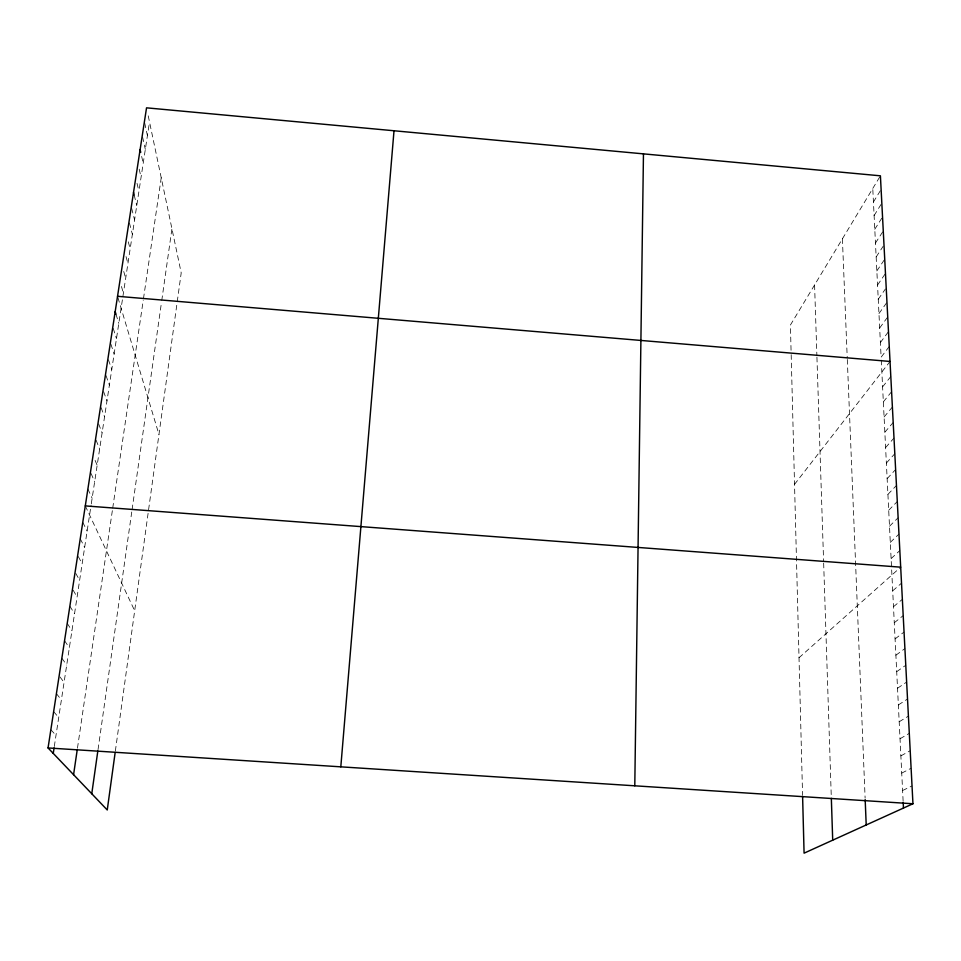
<?xml version="1.0" encoding="UTF-8"?>
<svg xmlns="http://www.w3.org/2000/svg" width="961" height="961" viewBox="0 0 961 961"><rect width="100%" height="100%" fill="white"/><g stroke="black" fill="none" stroke-linecap="round" stroke-linejoin="round"><path stroke-width="0.72" stroke-dasharray="4.8 3.6" d="M115.356 751.082L181.209 272.888L147.73 113.47M98.034 749.604L131.861 511.192M132.065 509.738L161.544 301.994M161.748 300.565L171.935 228.742M77.469 748.138L112.509 509.534M112.713 508.129L143.261 300.132M143.465 298.739L161.232 177.761M54.297 746.481L91.067 505.27M91.283 503.876L149.508 121.927M879.639 177.076L790.41 325.034L791.131 353.18M873.429 201.978L881.117 189.449M874.102 215.552L881.826 203.179M874.786 229.247L881.766 218.243M875.471 243.037L883.267 230.976M876.156 256.935L883.207 246.22M876.852 270.93L884.733 259.194M877.549 285.033L885.465 273.465M878.246 299.243L885.417 288.985M878.967 313.574L886.967 302.331M879.675 328.001L887.724 316.938M880.396 342.548L888.481 331.665M889.249 346.501L881.117 357.204L872.768 188.488M794.531 484.356L890.03 361.456M882.594 386.863L890.811 376.52M883.339 401.854L891.592 391.716M884.084 416.978L892.397 407.032M884.841 432.222L893.189 422.468M885.598 447.574L893.994 438.024M886.366 463.058L894.811 453.712M887.135 478.662L895.628 469.521M887.916 494.398L896.457 485.461M888.709 510.255L897.286 501.534M889.502 526.244L898.127 517.739M890.294 542.364L898.979 534.076M891.099 558.605L899.832 550.557M799.023 657.744L900.685 567.17M892.697 590.787L901.514 583.183M893.478 606.703L902.355 599.34M894.271 622.752L903.196 615.617M895.075 638.933L904.049 632.026M895.88 655.234L904.914 648.579M896.697 671.679L905.779 665.252M897.526 688.244L906.643 682.07M898.343 704.942L907.52 699.031M899.184 721.783L908.409 716.125M900.025 738.757L909.298 733.363M900.865 755.875L910.199 750.733M901.73 773.125L911.112 768.259M902.583 790.519L912.025 785.942M50.861 729.687L55.99 735.417M53.648 711.572L58.705 717.603M56.411 693.614L61.396 699.932M59.966 676.916L64.063 682.406M61.864 658.177L66.717 665.036M64.555 640.675L69.348 647.81M67.222 623.329L71.943 630.716M69.877 606.127L74.526 613.779M73.156 590.198L77.084 596.973M75.751 573.333L79.631 580.312M78.322 556.587L82.153 563.795M80.243 538.761L84.652 547.398M82.778 522.267L87.127 531.145M85.289 505.906L134.672 610.752M87.907 488.957L92.136 498.303M91.079 473.509L94.658 481.725M95.103 460.391L97.169 465.292M96.1 440.21L99.644 448.991M98.611 423.849L102.106 432.834M101.109 407.632L104.557 416.798M103.584 391.547L106.983 400.905M106.034 375.595L109.386 385.133M108.461 359.774L111.764 369.492M110.875 344.086L114.131 353.984M113.218 328.374L116.473 338.596M115.993 314.235L118.804 323.34M117.939 297.622L158.949 434.48M121.446 286.474L123.404 293.177M123.741 271.47L125.675 278.282M126.023 256.587L127.921 263.506M128.281 241.824L130.155 248.839M129.423 222.916L132.378 234.292M131.669 208.333L134.576 219.865M134.18 195.035L136.762 205.546M137.015 183.347L138.925 191.335M139.189 169.16L141.075 177.232M141.663 156.439L143.201 163.25M142.576 136.955L145.315 149.363M144.715 123.044L147.417 135.597M881.273 360.159L903.1 800.753M842.401 238.821L847.242 358.093M847.302 359.462L865.116 798.159M814.58 284.961L816.898 355.798M816.934 357.216L823.613 561.68M823.661 563.11L831.289 796.969M791.179 354.669L802.579 795.456"/><path stroke-width="1.44" d="M634.789 785.81L643.462 153.868M340.807 766.842L394.01 130.756M115.152 752.535L107.248 809.967L48.05 747.946L146.54 107.836L880.408 175.815L912.95 803.756L804.081 853.164L802.615 796.885M91.763 793.75L97.83 751.009M73.577 774.686L77.264 749.532M53.251 753.4L54.092 747.862M48.05 747.946L912.95 803.756M85.289 505.906L900.685 567.17M117.542 296.3L890.03 361.456M115.188 311.64L115.993 314.235M133.531 192.404L134.18 195.035M140.114 149.616L140.738 152.343M903.172 802.219L903.46 808.069M865.176 799.636L866.209 824.97M831.337 798.351L832.707 840.178"/></g></svg>
